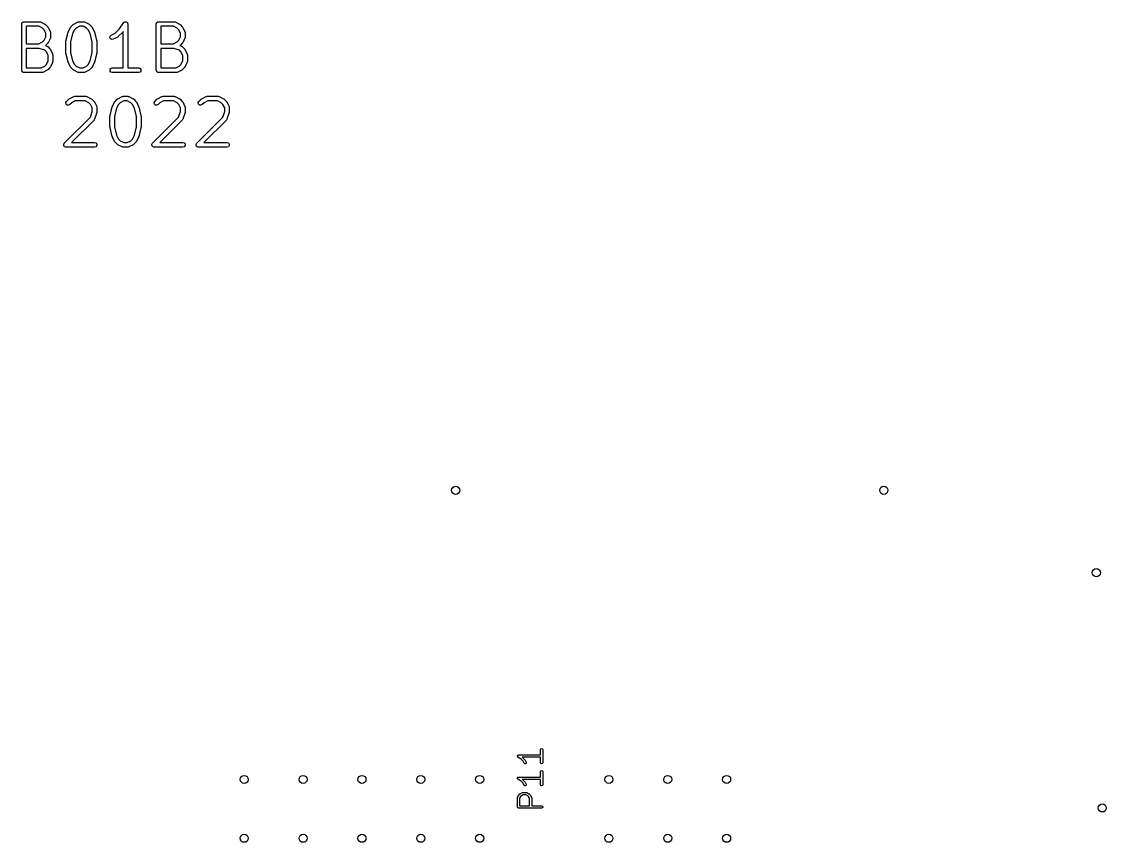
# Model space of a CAD drawing. Extents: x 0.12 to 3.82, y 0.1 to 3.81.
# Drawn here: x 1.974 to 3.817, y 0.142 to 1.537 of the extents above; entities that cross this region are included whole.
import ezdxf

# ---------------------------------------------------------------- set-up
doc = ezdxf.new("R2010")
doc.units = 0
doc.header["$MEASUREMENT"] = 0
doc.layers.add('BLACK', color=7, linetype='CONTINUOUS')

msp = doc.modelspace()

# ---------------------------------------------------------------- linework, layer by layer
at = {"layer": 'BLACK', "linetype": 'CONTINUOUS'}
for p, q in [((1.97379, 1.53288), (1.97398, 1.53347)), ((1.97379, 1.45414), (1.97379, 1.53288)), ((1.97398, 1.5341), (1.97435, 1.5346)), ((1.97398, 1.53347), (1.97398, 1.5341)), ((1.97435, 1.5346), (1.97454, 1.53519)), ((1.97454, 1.53519), (1.97505, 1.53556)), ((1.97505, 1.53556), (1.97541, 1.53607)), ((1.97541, 1.53607), (1.97601, 1.53626)), ((1.97601, 1.53626), (1.97651, 1.53662)), ((1.97651, 1.53662), (1.97713, 1.53662)), ((1.97713, 1.53662), (1.97773, 1.53682)), ((1.97773, 1.53682), (2.00397, 1.53682)), ((2.00397, 1.53682), (2.00484, 1.53654)), ((2.00484, 1.53654), (2.00574, 1.5364)), ((2.00574, 1.5364), (2.01323, 1.53265)), ((2.01323, 1.53265), (2.01369, 1.5322)), ((2.01369, 1.5322), (2.01426, 1.53191)), ((2.01426, 1.53191), (2.01801, 1.52817)), ((2.05743, 1.52817), (2.06118, 1.53191)), ((2.06118, 1.53191), (2.06175, 1.5322)), ((2.06175, 1.5322), (2.06221, 1.53265)), ((2.06221, 1.53265), (2.06971, 1.5364)), ((2.06971, 1.5364), (2.0706, 1.53654)), ((2.0706, 1.53654), (2.07147, 1.53682)), ((2.07147, 1.53682), (2.07897, 1.53682)), ((2.07897, 1.53682), (2.07983, 1.53654)), ((2.07983, 1.53654), (2.08073, 1.5364)), ((2.08073, 1.5364), (2.08822, 1.53265)), ((2.08822, 1.53265), (2.08868, 1.5322)), ((2.08868, 1.5322), (2.08925, 1.53191)), ((2.08925, 1.53191), (2.093, 1.52817)), ((2.13965, 1.52414), (2.14693, 1.53506)), ((2.14693, 1.53506), (2.147, 1.53512)), ((2.147, 1.53512), (2.14702, 1.53519)), ((2.14702, 1.53519), (2.14794, 1.53587)), ((2.14794, 1.53587), (2.14884, 1.53657)), ((2.14884, 1.53657), (2.14892, 1.53658)), ((2.14892, 1.53658), (2.14899, 1.53662)), ((2.14899, 1.53662), (2.15013, 1.53662)), ((2.15013, 1.53662), (2.15127, 1.53667)), ((2.15127, 1.53667), (2.15134, 1.53662)), ((2.15134, 1.53662), (2.15142, 1.53662)), ((2.15142, 1.53662), (2.15235, 1.53595)), ((2.15235, 1.53595), (2.1533, 1.53532)), ((2.1533, 1.53532), (2.15332, 1.53524)), ((2.15332, 1.53524), (2.15339, 1.53519)), ((2.15339, 1.53519), (2.15374, 1.53411)), ((2.15374, 1.53411), (2.15414, 1.53304)), ((2.15414, 1.53304), (2.15412, 1.53296)), ((2.15412, 1.53296), (2.15414, 1.53288)), ((2.15414, 1.53288), (2.15414, 1.45808)), ((2.20251, 1.53288), (2.2027, 1.53347)), ((2.20251, 1.45414), (2.20251, 1.53288)), ((2.2027, 1.5341), (2.20307, 1.5346)), ((2.2027, 1.53347), (2.2027, 1.5341)), ((2.20307, 1.5346), (2.20326, 1.53519)), ((2.20326, 1.53519), (2.20377, 1.53556)), ((2.20377, 1.53556), (2.20414, 1.53607)), ((2.20414, 1.53607), (2.20473, 1.53626)), ((2.20473, 1.53626), (2.20523, 1.53662)), ((2.20523, 1.53662), (2.20586, 1.53662)), ((2.20586, 1.53662), (2.20645, 1.53682)), ((2.20645, 1.53682), (2.2327, 1.53682)), ((2.2327, 1.53682), (2.23356, 1.53654)), ((2.23356, 1.53654), (2.23446, 1.5364)), ((2.23446, 1.5364), (2.24196, 1.53265)), ((2.24196, 1.53265), (2.24241, 1.5322)), ((2.24241, 1.5322), (2.24298, 1.53191)), ((2.24298, 1.53191), (2.24673, 1.52817)), ((2.00305, 1.52894), (1.98166, 1.52894)), ((1.98166, 1.52894), (1.98166, 1.49932)), ((2.00914, 1.5259), (2.00305, 1.52894)), ((2.01199, 1.52305), (2.00914, 1.5259)), ((2.01504, 1.51695), (2.01199, 1.52305)), ((2.01504, 1.51131), (2.01504, 1.51695)), ((2.01801, 1.52817), (2.0183, 1.5276)), ((2.0183, 1.5276), (2.01874, 1.52714)), ((2.01874, 1.52714), (2.02249, 1.51964)), ((2.02249, 1.51964), (2.02263, 1.51875)), ((2.02263, 1.51875), (2.02291, 1.51788)), ((2.02291, 1.51788), (2.02291, 1.51038)), ((2.0489, 1.50384), (2.05265, 1.51884)), ((2.05265, 1.51884), (2.05288, 1.51921)), ((2.05288, 1.51921), (2.05295, 1.51964)), ((2.05295, 1.51964), (2.0567, 1.52714)), ((2.06018, 1.51651), (2.05666, 1.5024)), ((2.0567, 1.52714), (2.05714, 1.5276)), ((2.05714, 1.5276), (2.05743, 1.52817)), ((2.06345, 1.52305), (2.06018, 1.51651)), ((2.0663, 1.5259), (2.06345, 1.52305)), ((2.0724, 1.52894), (2.0663, 1.5259)), ((2.07804, 1.52894), (2.0724, 1.52894)), ((2.08413, 1.5259), (2.07804, 1.52894)), ((2.08698, 1.52305), (2.08413, 1.5259)), ((2.09025, 1.51651), (2.08698, 1.52305)), ((2.09378, 1.5024), (2.09025, 1.51651)), ((2.093, 1.52817), (2.09329, 1.5276)), ((2.09329, 1.5276), (2.09374, 1.52714)), ((2.09374, 1.52714), (2.09748, 1.51964)), ((2.09748, 1.51964), (2.09755, 1.51921)), ((2.09755, 1.51921), (2.09778, 1.51884)), ((2.09778, 1.51884), (2.10153, 1.50384)), ((2.12382, 1.5098), (2.12421, 1.5122)), ((2.12421, 1.5122), (2.12595, 1.5139)), ((2.12595, 1.5139), (2.13288, 1.51737)), ((2.13288, 1.51737), (2.13965, 1.52414)), ((2.13799, 1.51135), (2.13742, 1.51106)), ((2.14549, 1.51885), (2.13799, 1.51135)), ((2.14567, 1.5192), (2.14549, 1.51885)), ((2.14598, 1.51945), (2.14567, 1.5192)), ((2.14627, 1.51988), (2.14598, 1.51945)), ((2.14627, 1.45808), (2.14627, 1.51988)), ((2.23177, 1.52894), (2.21039, 1.52894)), ((2.21039, 1.52894), (2.21039, 1.49932)), ((2.23786, 1.5259), (2.23177, 1.52894)), ((2.24071, 1.52305), (2.23786, 1.5259)), ((2.24376, 1.51695), (2.24071, 1.52305)), ((2.24376, 1.51131), (2.24376, 1.51695)), ((2.24673, 1.52817), (2.24702, 1.5276)), ((2.24702, 1.5276), (2.24747, 1.52714)), ((2.24747, 1.52714), (2.25122, 1.51964)), ((2.25122, 1.51964), (2.25135, 1.51875)), ((2.25135, 1.51875), (2.25163, 1.51788)), ((2.25163, 1.51788), (2.25163, 1.51038)), ((1.98166, 1.49932), (2.00305, 1.49932)), ((2.00305, 1.49932), (2.00914, 1.50237)), ((2.00914, 1.50237), (2.01199, 1.50522)), ((2.01199, 1.50522), (2.01504, 1.51131)), ((2.01426, 1.49635), (2.01397, 1.4962)), ((2.01397, 1.4962), (2.01647, 1.49537)), ((2.01801, 1.5001), (2.01426, 1.49635)), ((2.01647, 1.49537), (2.0172, 1.49483)), ((2.0172, 1.49483), (2.01801, 1.49442)), ((2.0183, 1.50067), (2.01801, 1.5001)), ((2.01801, 1.49442), (2.02176, 1.49067)), ((2.01874, 1.50112), (2.0183, 1.50067)), ((2.02249, 1.50862), (2.01874, 1.50112)), ((2.02263, 1.50952), (2.02249, 1.50862)), ((2.02291, 1.51038), (2.02263, 1.50952)), ((2.04878, 1.50288), (2.04893, 1.50335)), ((2.04878, 1.48414), (2.04878, 1.50288)), ((2.04893, 1.50335), (2.0489, 1.50384)), ((2.05666, 1.5024), (2.05666, 1.48462)), ((2.09378, 1.48462), (2.09378, 1.5024)), ((2.10153, 1.50384), (2.1015, 1.50335)), ((2.1015, 1.50335), (2.10165, 1.50288)), ((2.10165, 1.50288), (2.10165, 1.48414)), ((2.1249, 1.50762), (2.12382, 1.5098)), ((2.12706, 1.5065), (2.1249, 1.50762)), ((2.12947, 1.50686), (2.12706, 1.5065)), ((2.13697, 1.51061), (2.12947, 1.50686)), ((2.13742, 1.51106), (2.13697, 1.51061)), ((2.21039, 1.49932), (2.23177, 1.49932)), ((2.23177, 1.49932), (2.23786, 1.50237)), ((2.23786, 1.50237), (2.24071, 1.50522)), ((2.24071, 1.50522), (2.24376, 1.51131)), ((2.24298, 1.49635), (2.24269, 1.4962)), ((2.24269, 1.4962), (2.24519, 1.49537)), ((2.24673, 1.5001), (2.24298, 1.49635)), ((2.24519, 1.49537), (2.24592, 1.49483)), ((2.24592, 1.49483), (2.24673, 1.49442)), ((2.24702, 1.50067), (2.24673, 1.5001)), ((2.24673, 1.49442), (2.25048, 1.49067)), ((2.24747, 1.50112), (2.24702, 1.50067)), ((2.25122, 1.50862), (2.24747, 1.50112)), ((2.25135, 1.50952), (2.25122, 1.50862)), ((2.25163, 1.51038), (2.25135, 1.50952)), ((2.00334, 1.49145), (1.98166, 1.49145)), ((1.98166, 1.49145), (1.98166, 1.45808)), ((2.0131, 1.48819), (2.00334, 1.49145)), ((2.01574, 1.48555), (2.0131, 1.48819)), ((2.01879, 1.47946), (2.01574, 1.48555)), ((2.01879, 1.47007), (2.01879, 1.47946)), ((2.02176, 1.49067), (2.02205, 1.4901)), ((2.02205, 1.4901), (2.02249, 1.48965)), ((2.02249, 1.48965), (2.02624, 1.48215)), ((2.02624, 1.48215), (2.02638, 1.48125)), ((2.02638, 1.48125), (2.02666, 1.48039)), ((2.02666, 1.48039), (2.02666, 1.46914)), ((2.04893, 1.48367), (2.04878, 1.48414)), ((2.0489, 1.48318), (2.04893, 1.48367)), ((2.05265, 1.46818), (2.0489, 1.48318)), ((2.05666, 1.48462), (2.06018, 1.47051)), ((2.09025, 1.47051), (2.09378, 1.48462)), ((2.10153, 1.48318), (2.09778, 1.46818)), ((2.10165, 1.48414), (2.1015, 1.48367)), ((2.1015, 1.48367), (2.10153, 1.48318)), ((2.23206, 1.49145), (2.21039, 1.49145)), ((2.21039, 1.49145), (2.21039, 1.45808)), ((2.24182, 1.48819), (2.23206, 1.49145)), ((2.24446, 1.48555), (2.24182, 1.48819)), ((2.24751, 1.47946), (2.24446, 1.48555)), ((2.24751, 1.47007), (2.24751, 1.47946)), ((2.25048, 1.49067), (2.25077, 1.4901)), ((2.25077, 1.4901), (2.25122, 1.48965)), ((2.25122, 1.48965), (2.25496, 1.48215)), ((2.25496, 1.48215), (2.2551, 1.48125)), ((2.2551, 1.48125), (2.25538, 1.48039)), ((2.25538, 1.48039), (2.25538, 1.46914)), ((1.98166, 1.45808), (2.00679, 1.45808)), ((2.00679, 1.45808), (2.01289, 1.46113)), ((2.01289, 1.46113), (2.01574, 1.46397)), ((2.01574, 1.46397), (2.01879, 1.47007)), ((2.02176, 1.45886), (2.01801, 1.45511)), ((2.02205, 1.45942), (2.02176, 1.45886)), ((2.02249, 1.45988), (2.02205, 1.45942)), ((2.02624, 1.46738), (2.02249, 1.45988)), ((2.02638, 1.46828), (2.02624, 1.46738)), ((2.02666, 1.46914), (2.02638, 1.46828)), ((2.05288, 1.46781), (2.05265, 1.46818)), ((2.05295, 1.46738), (2.05288, 1.46781)), ((2.0567, 1.45988), (2.05295, 1.46738)), ((2.05714, 1.45942), (2.0567, 1.45988)), ((2.05743, 1.45886), (2.05714, 1.45942)), ((2.06118, 1.45511), (2.05743, 1.45886)), ((2.06018, 1.47051), (2.06345, 1.46397)), ((2.06345, 1.46397), (2.0663, 1.46113)), ((2.0663, 1.46113), (2.0724, 1.45808)), ((2.0724, 1.45808), (2.07804, 1.45808)), ((2.07804, 1.45808), (2.08413, 1.46113)), ((2.08413, 1.46113), (2.08698, 1.46397)), ((2.08698, 1.46397), (2.09025, 1.47051)), ((2.093, 1.45886), (2.08925, 1.45511)), ((2.09329, 1.45942), (2.093, 1.45886)), ((2.09374, 1.45988), (2.09329, 1.45942)), ((2.09748, 1.46738), (2.09374, 1.45988)), ((2.09755, 1.46781), (2.09748, 1.46738)), ((2.09778, 1.46818), (2.09755, 1.46781)), ((2.12396, 1.45536), (2.12539, 1.45733)), ((2.12539, 1.45733), (2.12771, 1.45808)), ((2.12771, 1.45808), (2.14627, 1.45808)), ((2.15414, 1.45808), (2.1727, 1.45808)), ((2.1727, 1.45808), (2.17502, 1.45733)), ((2.17502, 1.45733), (2.17645, 1.45536)), ((2.21039, 1.45808), (2.23552, 1.45808)), ((2.23552, 1.45808), (2.24161, 1.46113)), ((2.24161, 1.46113), (2.24446, 1.46397)), ((2.24446, 1.46397), (2.24751, 1.47007)), ((2.25048, 1.45886), (2.24673, 1.45511)), ((2.25077, 1.45942), (2.25048, 1.45886)), ((2.25122, 1.45988), (2.25077, 1.45942)), ((2.25496, 1.46738), (2.25122, 1.45988)), ((2.2551, 1.46828), (2.25496, 1.46738)), ((2.25538, 1.46914), (2.2551, 1.46828)), ((1.97398, 1.45355), (1.97379, 1.45414)), ((1.97398, 1.45292), (1.97398, 1.45355)), ((1.97435, 1.45242), (1.97398, 1.45292)), ((1.97454, 1.45183), (1.97435, 1.45242)), ((1.97505, 1.45146), (1.97454, 1.45183)), ((1.97541, 1.45096), (1.97505, 1.45146)), ((1.97601, 1.45076), (1.97541, 1.45096)), ((1.97651, 1.4504), (1.97601, 1.45076)), ((1.97713, 1.4504), (1.97651, 1.4504)), ((1.97773, 1.4502), (1.97713, 1.4504)), ((2.00772, 1.4502), (1.97773, 1.4502)), ((2.00859, 1.45048), (2.00772, 1.4502)), ((2.00948, 1.45062), (2.00859, 1.45048)), ((2.01698, 1.45437), (2.00948, 1.45062)), ((2.01744, 1.45482), (2.01698, 1.45437)), ((2.01801, 1.45511), (2.01744, 1.45482)), ((2.06175, 1.45482), (2.06118, 1.45511)), ((2.06221, 1.45437), (2.06175, 1.45482)), ((2.06971, 1.45062), (2.06221, 1.45437)), ((2.0706, 1.45048), (2.06971, 1.45062)), ((2.07147, 1.4502), (2.0706, 1.45048)), ((2.07897, 1.4502), (2.07147, 1.4502)), ((2.07983, 1.45048), (2.07897, 1.4502)), ((2.08073, 1.45062), (2.07983, 1.45048)), ((2.08822, 1.45437), (2.08073, 1.45062)), ((2.08868, 1.45482), (2.08822, 1.45437)), ((2.08925, 1.45511), (2.08868, 1.45482)), ((2.12396, 1.45292), (2.12396, 1.45536)), ((2.12539, 1.45096), (2.12396, 1.45292)), ((2.12771, 1.4502), (2.12539, 1.45096)), ((2.1727, 1.4502), (2.12771, 1.4502)), ((2.17502, 1.45096), (2.1727, 1.4502)), ((2.17645, 1.45292), (2.17502, 1.45096)), ((2.17645, 1.45536), (2.17645, 1.45292)), ((2.2027, 1.45355), (2.20251, 1.45414)), ((2.2027, 1.45292), (2.2027, 1.45355)), ((2.20307, 1.45242), (2.2027, 1.45292)), ((2.20326, 1.45183), (2.20307, 1.45242)), ((2.20377, 1.45146), (2.20326, 1.45183)), ((2.20414, 1.45096), (2.20377, 1.45146)), ((2.20473, 1.45076), (2.20414, 1.45096)), ((2.20523, 1.4504), (2.20473, 1.45076)), ((2.20586, 1.4504), (2.20523, 1.4504)), ((2.20645, 1.4502), (2.20586, 1.4504)), ((2.23645, 1.4502), (2.20645, 1.4502)), ((2.23731, 1.45048), (2.23645, 1.4502)), ((2.23821, 1.45062), (2.23731, 1.45048)), ((2.24571, 1.45437), (2.23821, 1.45062)), ((2.24616, 1.45482), (2.24571, 1.45437)), ((2.24673, 1.45511), (2.24616, 1.45482)), ((2.04883, 1.39923), (2.04993, 1.40139)), ((2.04993, 1.40139), (2.05368, 1.40514)), ((2.05368, 1.40514), (2.05425, 1.40543)), ((2.05425, 1.40543), (2.05471, 1.40588)), ((2.05471, 1.40588), (2.06221, 1.40963)), ((2.0649, 1.40217), (2.0588, 1.39912)), ((2.06221, 1.40963), (2.0631, 1.40977)), ((2.0631, 1.40977), (2.06397, 1.41005)), ((2.06397, 1.41005), (2.08271, 1.41005)), ((2.08179, 1.40217), (2.0649, 1.40217)), ((2.08788, 1.39912), (2.08179, 1.40217)), ((2.08271, 1.41005), (2.08358, 1.40977)), ((2.08358, 1.40977), (2.08448, 1.40963)), ((2.08448, 1.40963), (2.09197, 1.40588)), ((2.09197, 1.40588), (2.09243, 1.40543)), ((2.09243, 1.40543), (2.093, 1.40514)), ((2.093, 1.40514), (2.09675, 1.40139)), ((2.09675, 1.40139), (2.09704, 1.40082)), ((2.09704, 1.40082), (2.09748, 1.40037)), ((2.13169, 1.40037), (2.13213, 1.40083)), ((2.13213, 1.40083), (2.13242, 1.40139)), ((2.13242, 1.40139), (2.13617, 1.40514)), ((2.13617, 1.40514), (2.13674, 1.40543)), ((2.13674, 1.40543), (2.1372, 1.40588)), ((2.1372, 1.40588), (2.1447, 1.40963)), ((2.14739, 1.40217), (2.14129, 1.39912)), ((2.1447, 1.40963), (2.14559, 1.40977)), ((2.14559, 1.40977), (2.14646, 1.41005)), ((2.14646, 1.41005), (2.15396, 1.41005)), ((2.15303, 1.40217), (2.14739, 1.40217)), ((2.15912, 1.39912), (2.15303, 1.40217)), ((2.15396, 1.41005), (2.15482, 1.40977)), ((2.15482, 1.40977), (2.15572, 1.40963)), ((2.15572, 1.40963), (2.16322, 1.40588)), ((2.16322, 1.40588), (2.16367, 1.40543)), ((2.16367, 1.40543), (2.16424, 1.40514)), ((2.16424, 1.40514), (2.16799, 1.40139)), ((2.16799, 1.40139), (2.16828, 1.40082)), ((2.16828, 1.40082), (2.16873, 1.40037)), ((2.19881, 1.39923), (2.19992, 1.40139)), ((2.19992, 1.40139), (2.20367, 1.40514)), ((2.20367, 1.40514), (2.20423, 1.40543)), ((2.20423, 1.40543), (2.20469, 1.40588)), ((2.20469, 1.40588), (2.21219, 1.40963)), ((2.21488, 1.40217), (2.20878, 1.39912)), ((2.21219, 1.40963), (2.21309, 1.40977)), ((2.21309, 1.40977), (2.21395, 1.41005)), ((2.21395, 1.41005), (2.2327, 1.41005)), ((2.23177, 1.40217), (2.21488, 1.40217)), ((2.23786, 1.39912), (2.23177, 1.40217)), ((2.2327, 1.41005), (2.23356, 1.40977)), ((2.23356, 1.40977), (2.23446, 1.40963)), ((2.23446, 1.40963), (2.24196, 1.40588)), ((2.24196, 1.40588), (2.24241, 1.40543)), ((2.24241, 1.40543), (2.24298, 1.40514)), ((2.24298, 1.40514), (2.24673, 1.40139)), ((2.24673, 1.40139), (2.24702, 1.40082)), ((2.24702, 1.40082), (2.24747, 1.40037)), ((2.2738, 1.39923), (2.27491, 1.40139)), ((2.27491, 1.40139), (2.27866, 1.40514)), ((2.27866, 1.40514), (2.27922, 1.40543)), ((2.27922, 1.40543), (2.27968, 1.40588)), ((2.27968, 1.40588), (2.28718, 1.40963)), ((2.28987, 1.40217), (2.28377, 1.39912)), ((2.28718, 1.40963), (2.28808, 1.40977)), ((2.28808, 1.40977), (2.28894, 1.41005)), ((2.28894, 1.41005), (2.30769, 1.41005)), ((2.30676, 1.40217), (2.28987, 1.40217)), ((2.31285, 1.39912), (2.30676, 1.40217)), ((2.30769, 1.41005), (2.30855, 1.40977)), ((2.30855, 1.40977), (2.30945, 1.40963)), ((2.30945, 1.40963), (2.31695, 1.40588)), ((2.31695, 1.40588), (2.3174, 1.40543)), ((2.3174, 1.40543), (2.31797, 1.40514)), ((2.31797, 1.40514), (2.32172, 1.40139)), ((2.32172, 1.40139), (2.32201, 1.40082)), ((2.32201, 1.40082), (2.32246, 1.40037)), ((2.04921, 1.39682), (2.04883, 1.39923)), ((2.05093, 1.3951), (2.04921, 1.39682)), ((2.05333, 1.39472), (2.05093, 1.3951)), ((2.0555, 1.39583), (2.05333, 1.39472)), ((2.0588, 1.39912), (2.0555, 1.39583)), ((2.09073, 1.39628), (2.08788, 1.39912)), ((2.09052, 1.37449), (2.09378, 1.38425)), ((2.09378, 1.39018), (2.09073, 1.39628)), ((2.09378, 1.38425), (2.09378, 1.39018)), ((2.09748, 1.40037), (2.10123, 1.39287)), ((2.10145, 1.38237), (2.0977, 1.37112)), ((2.10123, 1.39287), (2.10137, 1.39197)), ((2.10137, 1.39197), (2.10165, 1.39111)), ((2.10165, 1.38361), (2.10145, 1.383)), ((2.10145, 1.383), (2.10145, 1.38237)), ((2.10165, 1.39111), (2.10165, 1.38361)), ((2.12389, 1.37707), (2.12764, 1.39207)), ((2.12764, 1.39207), (2.12787, 1.39244)), ((2.12787, 1.39244), (2.12794, 1.39287)), ((2.12794, 1.39287), (2.13169, 1.40037)), ((2.13517, 1.38974), (2.13165, 1.37563)), ((2.13844, 1.39628), (2.13517, 1.38974)), ((2.14129, 1.39912), (2.13844, 1.39628)), ((2.16197, 1.39628), (2.15912, 1.39912)), ((2.16524, 1.38974), (2.16197, 1.39628)), ((2.16877, 1.37563), (2.16524, 1.38974)), ((2.16873, 1.40037), (2.17248, 1.39287)), ((2.17248, 1.39287), (2.17254, 1.39244)), ((2.17254, 1.39244), (2.17277, 1.39207)), ((2.17277, 1.39207), (2.17652, 1.37707)), ((2.19919, 1.39682), (2.19881, 1.39923)), ((2.20091, 1.3951), (2.19919, 1.39682)), ((2.20332, 1.39472), (2.20091, 1.3951)), ((2.20548, 1.39583), (2.20332, 1.39472)), ((2.20878, 1.39912), (2.20548, 1.39583)), ((2.24071, 1.39628), (2.23786, 1.39912)), ((2.2405, 1.37449), (2.24376, 1.38425)), ((2.24376, 1.39018), (2.24071, 1.39628)), ((2.24376, 1.38425), (2.24376, 1.39018)), ((2.24747, 1.40037), (2.25122, 1.39287)), ((2.25143, 1.38237), (2.24768, 1.37112)), ((2.25122, 1.39287), (2.25135, 1.39197)), ((2.25135, 1.39197), (2.25163, 1.39111)), ((2.25163, 1.38361), (2.25143, 1.383)), ((2.25143, 1.383), (2.25143, 1.38237)), ((2.25163, 1.39111), (2.25163, 1.38361)), ((2.27418, 1.39682), (2.2738, 1.39923)), ((2.2759, 1.3951), (2.27418, 1.39682)), ((2.27831, 1.39472), (2.2759, 1.3951)), ((2.28047, 1.39583), (2.27831, 1.39472)), ((2.28377, 1.39912), (2.28047, 1.39583)), ((2.3157, 1.39628), (2.31285, 1.39912)), ((2.31549, 1.37449), (2.31875, 1.38425)), ((2.31875, 1.39018), (2.3157, 1.39628)), ((2.31875, 1.38425), (2.31875, 1.39018)), ((2.32246, 1.40037), (2.32621, 1.39287)), ((2.32642, 1.38237), (2.32267, 1.37112)), ((2.32621, 1.39287), (2.32634, 1.39197)), ((2.32634, 1.39197), (2.32662, 1.39111)), ((2.32662, 1.38361), (2.32642, 1.383)), ((2.32642, 1.383), (2.32642, 1.38237)), ((2.32662, 1.39111), (2.32662, 1.38361)), ((2.04618, 1.33015), (2.09052, 1.37449)), ((2.09675, 1.36958), (2.05847, 1.33131)), ((2.09716, 1.37039), (2.09675, 1.36958)), ((2.0977, 1.37112), (2.09716, 1.37039)), ((2.12377, 1.37611), (2.12392, 1.37658)), ((2.12377, 1.35736), (2.12377, 1.37611)), ((2.12392, 1.37658), (2.12389, 1.37707)), ((2.13165, 1.37563), (2.13165, 1.35785)), ((2.16877, 1.35785), (2.16877, 1.37563)), ((2.17652, 1.37707), (2.17649, 1.37658)), ((2.17649, 1.37658), (2.17664, 1.37611)), ((2.17664, 1.37611), (2.17664, 1.35736)), ((2.19617, 1.33015), (2.2405, 1.37449)), ((2.24673, 1.36958), (2.20845, 1.33131)), ((2.24714, 1.37039), (2.24673, 1.36958)), ((2.24768, 1.37112), (2.24714, 1.37039)), ((2.27116, 1.33015), (2.31549, 1.37449)), ((2.32172, 1.36958), (2.28345, 1.33131)), ((2.32213, 1.37039), (2.32172, 1.36958)), ((2.32267, 1.37112), (2.32213, 1.37039)), ((2.12392, 1.3569), (2.12377, 1.35736)), ((2.12389, 1.35641), (2.12392, 1.3569)), ((2.12764, 1.34141), (2.12389, 1.35641)), ((2.13165, 1.35785), (2.13517, 1.34374)), ((2.16524, 1.34374), (2.16877, 1.35785)), ((2.17652, 1.35641), (2.17277, 1.34141)), ((2.17664, 1.35736), (2.17649, 1.3569)), ((2.17649, 1.3569), (2.17652, 1.35641)), ((2.04508, 1.32798), (2.04522, 1.32827)), ((2.04522, 1.32707), (2.04508, 1.32798)), ((2.04522, 1.32859), (2.04577, 1.32933)), ((2.04522, 1.32827), (2.04522, 1.32859)), ((2.04522, 1.32615), (2.04522, 1.32707)), ((2.04577, 1.32933), (2.04618, 1.33015)), ((2.05847, 1.33131), (2.09771, 1.33131)), ((2.09771, 1.33131), (2.10003, 1.33055)), ((2.10003, 1.33055), (2.10146, 1.32859)), ((2.10146, 1.32859), (2.10146, 1.32615)), ((2.12787, 1.34104), (2.12764, 1.34141)), ((2.12794, 1.34061), (2.12787, 1.34104)), ((2.13169, 1.33311), (2.12794, 1.34061)), ((2.13213, 1.33265), (2.13169, 1.33311)), ((2.13242, 1.33208), (2.13213, 1.33265)), ((2.13617, 1.32833), (2.13242, 1.33208)), ((2.13517, 1.34374), (2.13844, 1.3372)), ((2.13674, 1.32804), (2.13617, 1.32833)), ((2.1372, 1.3276), (2.13674, 1.32804)), ((2.1447, 1.32385), (2.1372, 1.3276)), ((2.13844, 1.3372), (2.14129, 1.33435)), ((2.14129, 1.33435), (2.14739, 1.33131)), ((2.14739, 1.33131), (2.15303, 1.33131)), ((2.15303, 1.33131), (2.15912, 1.33435)), ((2.16322, 1.3276), (2.15572, 1.32385)), ((2.15912, 1.33435), (2.16197, 1.3372)), ((2.16197, 1.3372), (2.16524, 1.34374)), ((2.16367, 1.32804), (2.16322, 1.3276)), ((2.16424, 1.32833), (2.16367, 1.32804)), ((2.16799, 1.33208), (2.16424, 1.32833)), ((2.16828, 1.33265), (2.16799, 1.33208)), ((2.16873, 1.33311), (2.16828, 1.33265)), ((2.17248, 1.34061), (2.16873, 1.33311)), ((2.17254, 1.34104), (2.17248, 1.34061)), ((2.17277, 1.34141), (2.17254, 1.34104)), ((2.19506, 1.32798), (2.19521, 1.32827)), ((2.19521, 1.32707), (2.19506, 1.32798)), ((2.19521, 1.32859), (2.19575, 1.32933)), ((2.19521, 1.32827), (2.19521, 1.32859)), ((2.19521, 1.32615), (2.19521, 1.32707)), ((2.19575, 1.32933), (2.19617, 1.33015)), ((2.20845, 1.33131), (2.24769, 1.33131)), ((2.24769, 1.33131), (2.25001, 1.33055)), ((2.25001, 1.33055), (2.25144, 1.32859)), ((2.25144, 1.32859), (2.25144, 1.32615)), ((2.27005, 1.32798), (2.2702, 1.32827)), ((2.2702, 1.32707), (2.27005, 1.32798)), ((2.2702, 1.32859), (2.27074, 1.32933)), ((2.2702, 1.32827), (2.2702, 1.32859)), ((2.2702, 1.32615), (2.2702, 1.32707)), ((2.27074, 1.32933), (2.27116, 1.33015)), ((2.28345, 1.33131), (2.32268, 1.33131)), ((2.32268, 1.33131), (2.325, 1.33055)), ((2.325, 1.33055), (2.32643, 1.32859)), ((2.32643, 1.32859), (2.32643, 1.32615)), ((2.04541, 1.3259), (2.04522, 1.32615)), ((2.04546, 1.32558), (2.04541, 1.3259)), ((2.04611, 1.32493), (2.04546, 1.32558)), ((2.04665, 1.32418), (2.04611, 1.32493)), ((2.04696, 1.32409), (2.04665, 1.32418)), ((2.04718, 1.32386), (2.04696, 1.32409)), ((2.04809, 1.32372), (2.04718, 1.32386)), ((2.04897, 1.32343), (2.04809, 1.32372)), ((2.09771, 1.32343), (2.04897, 1.32343)), ((2.10003, 1.32418), (2.09771, 1.32343)), ((2.10146, 1.32615), (2.10003, 1.32418)), ((2.14559, 1.32371), (2.1447, 1.32385)), ((2.14646, 1.32343), (2.14559, 1.32371)), ((2.15396, 1.32343), (2.14646, 1.32343)), ((2.15482, 1.32371), (2.15396, 1.32343)), ((2.15572, 1.32385), (2.15482, 1.32371)), ((2.19539, 1.3259), (2.19521, 1.32615)), ((2.19544, 1.32558), (2.19539, 1.3259)), ((2.19609, 1.32493), (2.19544, 1.32558)), ((2.19664, 1.32418), (2.19609, 1.32493)), ((2.19694, 1.32409), (2.19664, 1.32418)), ((2.19716, 1.32386), (2.19694, 1.32409)), ((2.19807, 1.32372), (2.19716, 1.32386)), ((2.19895, 1.32343), (2.19807, 1.32372)), ((2.24769, 1.32343), (2.19895, 1.32343)), ((2.25001, 1.32418), (2.24769, 1.32343)), ((2.25144, 1.32615), (2.25001, 1.32418)), ((2.27038, 1.3259), (2.2702, 1.32615)), ((2.27043, 1.32558), (2.27038, 1.3259)), ((2.27108, 1.32493), (2.27043, 1.32558)), ((2.27163, 1.32418), (2.27108, 1.32493)), ((2.27193, 1.32409), (2.27163, 1.32418)), ((2.27215, 1.32386), (2.27193, 1.32409)), ((2.27306, 1.32372), (2.27215, 1.32386)), ((2.27394, 1.32343), (2.27306, 1.32372)), ((2.32268, 1.32343), (2.27394, 1.32343)), ((2.325, 1.32418), (2.32268, 1.32343)), ((2.32643, 1.32615), (2.325, 1.32418)), ((2.85541, 0.299288), (2.85599, 0.30068)), ((2.85541, 0.290008), (2.85541, 0.299288)), ((2.85599, 0.30068), (2.85738, 0.301256)), ((2.85738, 0.301256), (2.85877, 0.30068)), ((2.85877, 0.30068), (2.85935, 0.299288)), ((2.85935, 0.299288), (2.85935, 0.27679)), ((2.81604, 0.288039), (2.81626, 0.288569)), ((2.81612, 0.287852), (2.81604, 0.288039)), ((2.81608, 0.287653), (2.81612, 0.287852)), ((2.8164, 0.287177), (2.81608, 0.287653)), ((2.81626, 0.288569), (2.81637, 0.289131)), ((2.81637, 0.289131), (2.81654, 0.289244)), ((2.81662, 0.286647), (2.8164, 0.287177)), ((2.81654, 0.289244), (2.81662, 0.289431)), ((2.81662, 0.289431), (2.81715, 0.28965)), ((2.8168, 0.28657), (2.81662, 0.286647)), ((2.81692, 0.286401), (2.8168, 0.28657)), ((2.82238, 0.28276), (2.81692, 0.286401)), ((2.81715, 0.28965), (2.81762, 0.289969)), ((2.81762, 0.289969), (2.81782, 0.28993)), ((2.81782, 0.28993), (2.81801, 0.290008)), ((2.81801, 0.290008), (2.85541, 0.290008)), ((2.82576, 0.279374), (2.82238, 0.28276)), ((2.85541, 0.286071), (2.82451, 0.286071)), ((2.82451, 0.286071), (2.82472, 0.285927)), ((2.82472, 0.285927), (2.82484, 0.285759)), ((2.82484, 0.285759), (2.82502, 0.285681)), ((2.82502, 0.285681), (2.82877, 0.281932)), ((2.8275, 0.27591), (2.82576, 0.279374)), ((2.82877, 0.281932), (2.8289, 0.281633)), ((2.8289, 0.281633), (2.82914, 0.28142)), ((2.82914, 0.28142), (2.83102, 0.277671)), ((2.83102, 0.277671), (2.83112, 0.276168)), ((2.85541, 0.27679), (2.85541, 0.286071)), ((2.85599, 0.275399), (2.85541, 0.27679)), ((2.85935, 0.27679), (2.85877, 0.275399)), ((2.82863, 0.274923), (2.8275, 0.27591)), ((2.83014, 0.27503), (2.82863, 0.274923)), ((2.83112, 0.276168), (2.83014, 0.27503)), ((2.85541, 0.261792), (2.85599, 0.263184)), ((2.85541, 0.252512), (2.85541, 0.261792)), ((2.85738, 0.274822), (2.85599, 0.275399)), ((2.85599, 0.263184), (2.85738, 0.263761)), ((2.85877, 0.275399), (2.85738, 0.274822)), ((2.85738, 0.263761), (2.85877, 0.263184)), ((2.85877, 0.263184), (2.85935, 0.261792)), ((2.85935, 0.261792), (2.85935, 0.239295)), ((2.81604, 0.250544), (2.81626, 0.251073)), ((2.81612, 0.250356), (2.81604, 0.250544)), ((2.81608, 0.250158), (2.81612, 0.250356)), ((2.8164, 0.249681), (2.81608, 0.250158)), ((2.81626, 0.251073), (2.81637, 0.251636)), ((2.81637, 0.251636), (2.81654, 0.251748)), ((2.81662, 0.249152), (2.8164, 0.249681)), ((2.81654, 0.251748), (2.81662, 0.251936)), ((2.81662, 0.251936), (2.81715, 0.252155)), ((2.8168, 0.249074), (2.81662, 0.249152)), ((2.81692, 0.248906), (2.8168, 0.249074)), ((2.82238, 0.245264), (2.81692, 0.248906)), ((2.81715, 0.252155), (2.81762, 0.252474)), ((2.81762, 0.252474), (2.81782, 0.252435)), ((2.81782, 0.252435), (2.81801, 0.252512)), ((2.81801, 0.252512), (2.85541, 0.252512)), ((2.82576, 0.241879), (2.82238, 0.245264)), ((2.85541, 0.248575), (2.82451, 0.248575)), ((2.82451, 0.248575), (2.82472, 0.248432)), ((2.82472, 0.248432), (2.82484, 0.248264)), ((2.82484, 0.248264), (2.82502, 0.248186)), ((2.82502, 0.248186), (2.82877, 0.244437)), ((2.8275, 0.238415), (2.82576, 0.241879)), ((2.82877, 0.244437), (2.8289, 0.244137)), ((2.8289, 0.244137), (2.82914, 0.243925)), ((2.82914, 0.243925), (2.83102, 0.240175)), ((2.83102, 0.240175), (2.83112, 0.238673)), ((2.85541, 0.239295), (2.85541, 0.248575)), ((2.81625, 0.217678), (2.81812, 0.221428)), ((2.81812, 0.221428), (2.81837, 0.22164)), ((2.81837, 0.22164), (2.81849, 0.221939)), ((2.81849, 0.221939), (2.82037, 0.223814)), ((2.82037, 0.223814), (2.82067, 0.223938)), ((2.82067, 0.223938), (2.82088, 0.224183)), ((2.82088, 0.224183), (2.82463, 0.226058)), ((2.82597, 0.222328), (2.82292, 0.220804)), ((2.82463, 0.226058), (2.82508, 0.22609)), ((2.82508, 0.22609), (2.82551, 0.226265)), ((2.82551, 0.226265), (2.83113, 0.226265)), ((2.83067, 0.222328), (2.82597, 0.222328)), ((2.82863, 0.237428), (2.8275, 0.238415)), ((2.83014, 0.237534), (2.82863, 0.237428)), ((2.83112, 0.238673), (2.83014, 0.237534)), ((2.83372, 0.220804), (2.83067, 0.222328)), ((2.83113, 0.226265), (2.83156, 0.22609)), ((2.83156, 0.22609), (2.83201, 0.226058)), ((2.83201, 0.226058), (2.83576, 0.224183)), ((2.83576, 0.224183), (2.83597, 0.223938)), ((2.83597, 0.223938), (2.83627, 0.223814)), ((2.83627, 0.223814), (2.83815, 0.221939)), ((2.83815, 0.221939), (2.83827, 0.22164)), ((2.83827, 0.22164), (2.83852, 0.221428)), ((2.83852, 0.221428), (2.84039, 0.217678)), ((2.85599, 0.237903), (2.85541, 0.239295)), ((2.85738, 0.237327), (2.85599, 0.237903)), ((2.85877, 0.237903), (2.85738, 0.237327)), ((2.85935, 0.239295), (2.85877, 0.237903)), ((2.81604, 0.216798), (2.81622, 0.217221)), ((2.81604, 0.2018), (2.81604, 0.216798)), ((2.81622, 0.217221), (2.81625, 0.217678)), ((2.8215, 0.219381), (2.81998, 0.216333)), ((2.81998, 0.216333), (2.81998, 0.203768)), ((2.81998, 0.203768), (2.83666, 0.203768)), ((2.82292, 0.220804), (2.8215, 0.219381)), ((2.83514, 0.219381), (2.83372, 0.220804)), ((2.83666, 0.216333), (2.83514, 0.219381)), ((2.83666, 0.203768), (2.83666, 0.216333)), ((2.84039, 0.217678), (2.84042, 0.217221)), ((2.84042, 0.217221), (2.8406, 0.216798)), ((2.8406, 0.216798), (2.8406, 0.203768)), ((2.8406, 0.203768), (2.85738, 0.203768)), ((2.85738, 0.203768), (2.85877, 0.203192)), ((2.85877, 0.203192), (2.85935, 0.2018)), ((2.81662, 0.200408), (2.81604, 0.2018)), ((2.81604, 0.2018), (2.81604, 0.2018)), ((2.81801, 0.199831), (2.81662, 0.200408)), ((2.83863, 0.199831), (2.81801, 0.199831)), ((2.85738, 0.199831), (2.83863, 0.199831)), ((2.85877, 0.200408), (2.85738, 0.199831)), ((2.85935, 0.2018), (2.85877, 0.200408))]:
    msp.add_line(p, q, dxfattribs=at)
at = {"layer": 'BLACK'}
for centre in [(2.7112, 0.74), (3.4388, 0.74), (3.8, 0.6), (2.35197, 0.248425), (2.45197, 0.248425), (2.55197, 0.248425), (2.65197, 0.248425), (2.75197, 0.248425), (2.97165, 0.248425), (3.07165, 0.248425), (3.17165, 0.248425), (3.81, 0.2), (2.35197, 0.148425), (2.45197, 0.148425), (2.55197, 0.148425), (2.65197, 0.148425), (2.75197, 0.148425), (2.97165, 0.148425), (3.07165, 0.148425), (3.17165, 0.148425)]:
    msp.add_circle(centre, 0.00689, dxfattribs=at)

doc.saveas('drawing.dxf')
